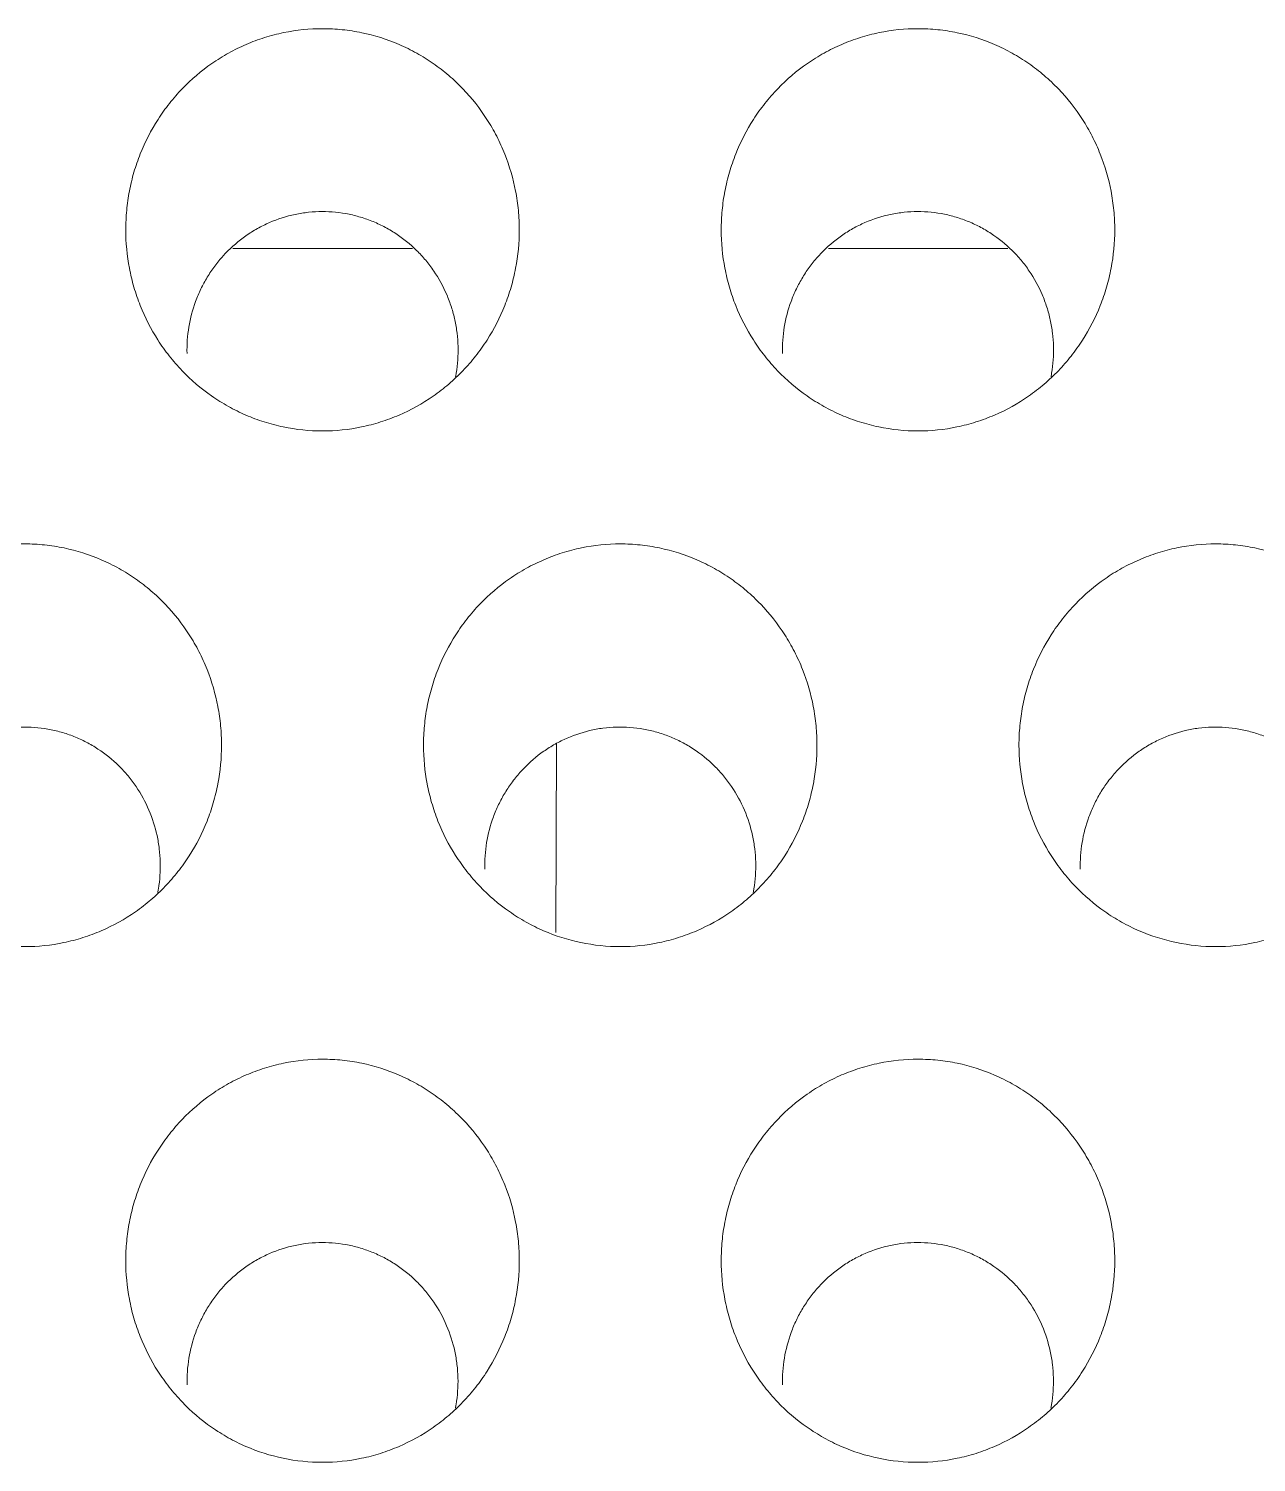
# Model space of a CAD drawing. Header units: inches. Extents: x 3778 to 56227, y -16914 to 35091.
# Drawn here: x 42849.87 to 42856.03, y -12648.33 to -12641.14 of the extents above; entities that cross this region are included whole.
import ezdxf

# ---------------------------------------------------------------- set-up
doc = ezdxf.new("R2010")
doc.units = ezdxf.units.IN
doc.header["$LTSCALE"] = 100
doc.header["$MEASUREMENT"] = 0
doc.layers.add('2-con', color=2, linetype='Continuous')
doc.layers.add('mark-B', color=2, linetype='Continuous', lineweight=20)

# ---------------------------------------------------------------- blocks, each defined once
blk = doc.blocks.new('무풍1WAY 대형')
at = {"layer": 'mark-B'}
blk.add_line((-168.4605, -433.2795), (-168.4644, -434.2285), dxfattribs=at)
for points, knots in [([(-170.2778, -430.621), (-170.3442, -430.621), (-170.4095, -430.6278), (-170.5058, -430.6478), (-170.5376, -430.6561), (-170.5848, -430.671), (-170.6005, -430.6764), (-170.6315, -430.688), (-170.6468, -430.6942), (-170.7221, -430.7268), (-170.7792, -430.7587), (-170.86, -430.815), (-170.8863, -430.8354), (-170.9361, -430.8781), (-170.9835, -430.923), (-171.0262, -430.9722), (-171.0565, -431.0107), (-171.0663, -431.0238), (-171.0852, -431.0505), (-171.0945, -431.0641), (-171.1387, -431.1333), (-171.1683, -431.1912), (-171.2042, -431.2817), (-171.2147, -431.3125), (-171.2284, -431.3595), (-171.2326, -431.3754), (-171.2403, -431.4073), (-171.2437, -431.4232), (-171.2589, -431.5031), (-171.2649, -431.5675), (-171.2649, -431.6487), (-171.2646, -431.6649), (-171.263, -431.6975), (-171.2619, -431.7139), (-171.2573, -431.7628), (-171.2526, -431.795), (-171.2344, -431.8905), (-171.2164, -431.9527), (-171.1803, -432.0436), (-171.1667, -432.0737), (-171.1369, -432.1318), (-171.1207, -432.16), (-171.0682, -432.2419), (-171.0281, -432.2932), (-170.9711, -432.3527), (-170.9594, -432.3643), (-170.9356, -432.3868), (-170.8991, -432.4197), (-170.8347, -432.4696), (-170.7793, -432.5043), (-170.7364, -432.5283), (-170.7218, -432.536), (-170.6921, -432.5506), (-170.6771, -432.5576), (-170.6014, -432.5903), (-170.5391, -432.6101), (-170.4428, -432.6302), (-170.4102, -432.6353), (-170.3441, -432.6421), (-170.3111, -432.6438), (-170.2127, -432.6439), (-170.1475, -432.6373), (-170.0665, -432.6206), (-170.0503, -432.6168), (-170.0183, -432.6084), (-169.9708, -432.5947), (-169.894, -432.5661), (-169.8353, -432.5372), (-169.7778, -432.5052), (-169.7496, -432.4876), (-169.6687, -432.4312), (-169.6192, -432.3888), (-169.5626, -432.3299), (-169.5515, -432.3178), (-169.53, -432.293), (-169.5195, -432.2803), (-169.489, -432.2416), (-169.4701, -432.2149), (-169.4174, -432.1328), (-169.3877, -432.075), (-169.3575, -431.9989), (-169.3518, -431.9835), (-169.3412, -431.9525), (-169.3264, -431.9059), (-169.3075, -431.8271), (-169.2983, -431.7629), (-169.2937, -431.7144), (-169.2926, -431.6982), (-169.291, -431.6655), (-169.2906, -431.6491), (-169.2906, -431.5674), (-169.2967, -431.5029), (-169.3149, -431.4075), (-169.3224, -431.3759), (-169.3361, -431.3288), (-169.341, -431.3132), (-169.3516, -431.2822), (-169.3573, -431.2668), (-169.3873, -431.1911), (-169.4168, -431.1334), (-169.4694, -431.0511), (-169.4883, -431.0245), (-169.529, -430.9726), (-169.5505, -430.9479), (-169.6181, -430.8772), (-169.6675, -430.8347), (-169.7347, -430.7877), (-169.7484, -430.7786), (-169.7764, -430.761), (-169.7907, -430.7526), (-169.8337, -430.7285), (-169.8631, -430.714), (-169.953, -430.675), (-170.0155, -430.655), (-170.1456, -430.6278), (-170.2113, -430.621), (-170.2778, -430.621)], [0, 0, 0, 0, 0.03125, 0.03125, 0.046875, 0.046875, 0.054687, 0.054687, 0.0625, 0.0625, 0.09375, 0.09375, 0.109375, 0.109375, 0.125, 0.140625, 0.140625, 0.148437, 0.148437, 0.15625, 0.15625, 0.1875, 0.1875, 0.203125, 0.203125, 0.210937, 0.210937, 0.21875, 0.21875, 0.25, 0.25, 0.257812, 0.257812, 0.265625, 0.265625, 0.28125, 0.28125, 0.3125, 0.3125, 0.328125, 0.328125, 0.34375, 0.34375, 0.375, 0.375, 0.382812, 0.382812, 0.390625, 0.40625, 0.421875, 0.421875, 0.429687, 0.429687, 0.4375, 0.4375, 0.46875, 0.46875, 0.484375, 0.484375, 0.5, 0.5, 0.53125, 0.53125, 0.539062, 0.539062, 0.546875, 0.5625, 0.578125, 0.578125, 0.59375, 0.59375, 0.625, 0.625, 0.632812, 0.632812, 0.640625, 0.640625, 0.65625, 0.65625, 0.6875, 0.6875, 0.695312, 0.695312, 0.703125, 0.71875, 0.734375, 0.734375, 0.742187, 0.742187, 0.75, 0.75, 0.78125, 0.78125, 0.796875, 0.796875, 0.804687, 0.804687, 0.8125, 0.8125, 0.84375, 0.84375, 0.859375, 0.859375, 0.875, 0.875, 0.90625, 0.90625, 0.914062, 0.914062, 0.921875, 0.921875, 0.9375, 0.9375, 0.96875, 0.96875, 1, 1, 1, 1]), ([(-167.2902, -430.621), (-167.3567, -430.621), (-167.422, -430.6278), (-167.5182, -430.6478), (-167.55, -430.6561), (-167.5973, -430.671), (-167.613, -430.6764), (-167.644, -430.688), (-167.6592, -430.6942), (-167.7346, -430.7268), (-167.7916, -430.7587), (-167.8725, -430.815), (-167.8987, -430.8354), (-167.9486, -430.8781), (-167.996, -430.923), (-168.0387, -430.9722), (-168.0689, -431.0107), (-168.0787, -431.0238), (-168.0977, -431.0505), (-168.1069, -431.0641), (-168.1512, -431.1333), (-168.1807, -431.1912), (-168.2166, -431.2817), (-168.2272, -431.3125), (-168.2409, -431.3595), (-168.2451, -431.3754), (-168.2527, -431.4073), (-168.2561, -431.4232), (-168.2713, -431.5031), (-168.2774, -431.5675), (-168.2774, -431.6487), (-168.277, -431.6649), (-168.2755, -431.6975), (-168.2743, -431.7139), (-168.2697, -431.7628), (-168.2651, -431.795), (-168.2469, -431.8905), (-168.2288, -431.9527), (-168.1928, -432.0436), (-168.1791, -432.0737), (-168.1494, -432.1318), (-168.1332, -432.16), (-168.0807, -432.2419), (-168.0406, -432.2932), (-167.9836, -432.3527), (-167.9719, -432.3643), (-167.948, -432.3868), (-167.9115, -432.4197), (-167.8471, -432.4696), (-167.7918, -432.5043), (-167.7488, -432.5283), (-167.7342, -432.536), (-167.7046, -432.5506), (-167.6895, -432.5576), (-167.6139, -432.5903), (-167.5515, -432.6101), (-167.4552, -432.6302), (-167.4226, -432.6353), (-167.3565, -432.6421), (-167.3236, -432.6438), (-167.2251, -432.6439), (-167.1599, -432.6373), (-167.0789, -432.6206), (-167.0627, -432.6168), (-167.0307, -432.6084), (-166.9832, -432.5947), (-166.9065, -432.5661), (-166.8477, -432.5372), (-166.7903, -432.5052), (-166.7621, -432.4876), (-166.6811, -432.4312), (-166.6316, -432.3888), (-166.575, -432.3299), (-166.564, -432.3178), (-166.5425, -432.293), (-166.5319, -432.2803), (-166.5014, -432.2416), (-166.4825, -432.2149), (-166.4299, -432.1328), (-166.4002, -432.075), (-166.37, -431.9989), (-166.3642, -431.9835), (-166.3536, -431.9525), (-166.3389, -431.9059), (-166.32, -431.8271), (-166.3108, -431.7629), (-166.3062, -431.7144), (-166.305, -431.6982), (-166.3035, -431.6655), (-166.3031, -431.6491), (-166.3031, -431.5674), (-166.3092, -431.5029), (-166.3273, -431.4075), (-166.3349, -431.3759), (-166.3485, -431.3288), (-166.3535, -431.3132), (-166.3641, -431.2822), (-166.3698, -431.2668), (-166.3998, -431.1911), (-166.4293, -431.1334), (-166.4818, -431.0511), (-166.5007, -431.0245), (-166.5415, -430.9726), (-166.5629, -430.9479), (-166.6305, -430.8772), (-166.6799, -430.8347), (-166.7471, -430.7877), (-166.7609, -430.7786), (-166.7889, -430.761), (-166.8031, -430.7526), (-166.8462, -430.7285), (-166.8755, -430.714), (-166.9655, -430.675), (-167.028, -430.655), (-167.158, -430.6278), (-167.2238, -430.621), (-167.2902, -430.621)], [0, 0, 0, 0, 0.03125, 0.03125, 0.046875, 0.046875, 0.054687, 0.054687, 0.0625, 0.0625, 0.09375, 0.09375, 0.109375, 0.109375, 0.125, 0.140625, 0.140625, 0.148437, 0.148437, 0.15625, 0.15625, 0.1875, 0.1875, 0.203125, 0.203125, 0.210937, 0.210937, 0.21875, 0.21875, 0.25, 0.25, 0.257812, 0.257812, 0.265625, 0.265625, 0.28125, 0.28125, 0.3125, 0.3125, 0.328125, 0.328125, 0.34375, 0.34375, 0.375, 0.375, 0.382812, 0.382812, 0.390625, 0.40625, 0.421875, 0.421875, 0.429687, 0.429687, 0.4375, 0.4375, 0.46875, 0.46875, 0.484375, 0.484375, 0.5, 0.5, 0.53125, 0.53125, 0.539063, 0.539063, 0.546875, 0.5625, 0.578125, 0.578125, 0.59375, 0.59375, 0.625, 0.625, 0.632813, 0.632813, 0.640625, 0.640625, 0.65625, 0.65625, 0.6875, 0.6875, 0.695313, 0.695313, 0.703125, 0.71875, 0.734375, 0.734375, 0.742188, 0.742188, 0.75, 0.75, 0.78125, 0.78125, 0.796875, 0.796875, 0.804688, 0.804688, 0.8125, 0.8125, 0.84375, 0.84375, 0.859375, 0.859375, 0.875, 0.875, 0.90625, 0.90625, 0.914063, 0.914063, 0.921875, 0.921875, 0.9375, 0.9375, 0.96875, 0.96875, 1, 1, 1, 1]), ([(-170.9448, -430.8933), (-170.946, -430.8995), (-170.9471, -430.9057), (-170.9554, -430.956), (-170.9584, -431.0004), (-170.9567, -431.0678), (-170.9551, -431.0904), (-170.9497, -431.1349), (-170.946, -431.157), (-170.9318, -431.2224), (-170.9183, -431.2651), (-170.8827, -431.3483), (-170.8612, -431.3876), (-170.8235, -431.4432), (-170.81, -431.4612), (-170.7884, -431.4873), (-170.7809, -431.4959), (-170.7656, -431.5126), (-170.7578, -431.5207), (-170.7177, -431.5604), (-170.6828, -431.5887), (-170.6356, -431.6197), (-170.6259, -431.6257), (-170.6063, -431.6372), (-170.5963, -431.6428), (-170.5661, -431.6585), (-170.5251, -431.6774), (-170.4717, -431.6956), (-170.4388, -431.7042), (-170.4167, -431.7093), (-170.4054, -431.7116), (-170.3492, -431.7216), (-170.3042, -431.7249), (-170.2364, -431.723), (-170.2138, -431.7212), (-170.1799, -431.7167), (-170.1686, -431.7149), (-170.1462, -431.7108), (-170.1351, -431.7085), (-170.0801, -431.6954), (-170.0376, -431.6806), (-169.976, -431.6519), (-169.9557, -431.6412), (-169.9168, -431.618), (-169.898, -431.6055), (-169.8439, -431.5655), (-169.8106, -431.5354), (-169.7725, -431.4934), (-169.765, -431.4848), (-169.7507, -431.4674), (-169.7438, -431.4585), (-169.7237, -431.4315), (-169.6988, -431.3943), (-169.6722, -431.3452), (-169.6583, -431.3144), (-169.6496, -431.2937), (-169.6454, -431.2831), (-169.626, -431.2303), (-169.6035, -431.1442), (-169.5972, -431.0554), (-169.5982, -431.0102)], [0, 0, 0, 0, 0.008227, 0.008227, 0.066566, 0.066566, 0.095736, 0.095736, 0.124906, 0.124906, 0.183246, 0.183246, 0.241585, 0.241585, 0.270755, 0.270755, 0.28534, 0.28534, 0.299925, 0.299925, 0.358264, 0.358264, 0.372849, 0.372849, 0.387434, 0.387434, 0.416604, 0.445774, 0.460359, 0.460359, 0.474944, 0.474944, 0.533283, 0.533283, 0.562453, 0.562453, 0.577038, 0.577038, 0.591623, 0.591623, 0.649962, 0.649962, 0.679132, 0.679132, 0.708302, 0.708302, 0.766642, 0.766642, 0.781227, 0.781227, 0.795811, 0.795811, 0.824981, 0.854151, 0.868736, 0.868736, 0.883321, 0.883321, 0.94166, 1, 1, 1, 1]), ([(-167.9573, -430.8933), (-167.9585, -430.8995), (-167.9596, -430.9057), (-167.9678, -430.956), (-167.9709, -431.0004), (-167.9692, -431.0678), (-167.9675, -431.0904), (-167.9622, -431.1349), (-167.9585, -431.157), (-167.9443, -431.2224), (-167.9307, -431.2651), (-167.8952, -431.3483), (-167.8737, -431.3876), (-167.836, -431.4432), (-167.8225, -431.4612), (-167.8009, -431.4873), (-167.7934, -431.4959), (-167.7781, -431.5126), (-167.7702, -431.5207), (-167.7301, -431.5604), (-167.6952, -431.5887), (-167.648, -431.6197), (-167.6384, -431.6257), (-167.6188, -431.6372), (-167.6088, -431.6428), (-167.5786, -431.6585), (-167.5375, -431.6774), (-167.4842, -431.6956), (-167.4513, -431.7042), (-167.4291, -431.7093), (-167.4179, -431.7116), (-167.3617, -431.7216), (-167.3166, -431.7249), (-167.2489, -431.723), (-167.2263, -431.7212), (-167.1924, -431.7167), (-167.181, -431.7149), (-167.1587, -431.7108), (-167.1476, -431.7085), (-167.0925, -431.6954), (-167.05, -431.6806), (-166.9884, -431.6519), (-166.9682, -431.6412), (-166.9292, -431.618), (-166.9105, -431.6055), (-166.8563, -431.5655), (-166.823, -431.5354), (-166.7849, -431.4934), (-166.7775, -431.4848), (-166.7631, -431.4674), (-166.7562, -431.4585), (-166.7361, -431.4315), (-166.7112, -431.3943), (-166.6847, -431.3452), (-166.6708, -431.3144), (-166.662, -431.2937), (-166.6579, -431.2831), (-166.6385, -431.2303), (-166.616, -431.1442), (-166.6096, -431.0554), (-166.6107, -431.0102)], [0, 0, 0, 0, 0.008227, 0.008227, 0.066566, 0.066566, 0.095736, 0.095736, 0.124906, 0.124906, 0.183246, 0.183246, 0.241585, 0.241585, 0.270755, 0.270755, 0.28534, 0.28534, 0.299925, 0.299925, 0.358264, 0.358264, 0.372849, 0.372849, 0.387434, 0.387434, 0.416604, 0.445774, 0.460359, 0.460359, 0.474944, 0.474944, 0.533283, 0.533283, 0.562453, 0.562453, 0.577038, 0.577038, 0.591623, 0.591623, 0.649962, 0.649962, 0.679132, 0.679132, 0.708302, 0.708302, 0.766642, 0.766642, 0.781226, 0.781226, 0.795811, 0.795811, 0.824981, 0.854151, 0.868736, 0.868736, 0.883321, 0.883321, 0.94166, 1, 1, 1, 1]), ([(-171.7716, -433.2088), (-171.838, -433.2088), (-171.9033, -433.2156), (-171.9995, -433.2355), (-172.0313, -433.2438), (-172.0785, -433.2587), (-172.0942, -433.2641), (-172.1252, -433.2757), (-172.1404, -433.2818), (-172.2158, -433.3144), (-172.2728, -433.3462), (-172.3536, -433.4025), (-172.3799, -433.4228), (-172.4297, -433.4655), (-172.4772, -433.5104), (-172.5199, -433.5595), (-172.5501, -433.5979), (-172.5599, -433.611), (-172.5789, -433.6377), (-172.5881, -433.6513), (-172.6324, -433.7204), (-172.662, -433.7783), (-172.6979, -433.8687), (-172.7084, -433.8994), (-172.7221, -433.9465), (-172.7263, -433.9623), (-172.734, -433.9941), (-172.7374, -434.0101), (-172.7526, -434.0899), (-172.7587, -434.1543), (-172.7587, -434.2354), (-172.7583, -434.2516), (-172.7568, -434.2842), (-172.7556, -434.3005), (-172.751, -434.3494), (-172.7464, -434.3816), (-172.7281, -434.477), (-172.7101, -434.5391), (-172.674, -434.63), (-172.6604, -434.6601), (-172.6306, -434.7181), (-172.6144, -434.7463), (-172.5619, -434.8281), (-172.5217, -434.8793), (-172.4648, -434.9387), (-172.4531, -434.9503), (-172.4292, -434.9729), (-172.3927, -435.0057), (-172.3283, -435.0555), (-172.273, -435.0901), (-172.23, -435.1141), (-172.2154, -435.1218), (-172.1858, -435.1364), (-172.1707, -435.1434), (-172.0951, -435.1761), (-172.0328, -435.1958), (-171.9365, -435.2159), (-171.9039, -435.2209), (-171.8378, -435.2278), (-171.8049, -435.2295), (-171.7065, -435.2295), (-171.6413, -435.2229), (-171.5603, -435.2062), (-171.5441, -435.2025), (-171.5121, -435.1941), (-171.4646, -435.1805), (-171.3879, -435.1519), (-171.3292, -435.123), (-171.2717, -435.0911), (-171.2435, -435.0735), (-171.1626, -435.0172), (-171.1131, -434.9748), (-171.0565, -434.916), (-171.0455, -434.9039), (-171.0239, -434.8792), (-171.0134, -434.8665), (-170.9829, -434.8278), (-170.9639, -434.8012), (-170.9113, -434.7191), (-170.8816, -434.6613), (-170.8513, -434.5853), (-170.8456, -434.5699), (-170.835, -434.539), (-170.8202, -434.4924), (-170.8013, -434.4136), (-170.7921, -434.3496), (-170.7875, -434.3011), (-170.7864, -434.2848), (-170.7848, -434.2522), (-170.7844, -434.2358), (-170.7844, -434.1541), (-170.7905, -434.0897), (-170.8087, -433.9944), (-170.8162, -433.9628), (-170.8299, -433.9158), (-170.8348, -433.9001), (-170.8455, -433.8691), (-170.8511, -433.8538), (-170.8812, -433.7782), (-170.9107, -433.7205), (-170.9633, -433.6384), (-170.9822, -433.6117), (-171.0229, -433.5599), (-171.0444, -433.5352), (-171.112, -433.4646), (-171.1614, -433.4222), (-171.2286, -433.3752), (-171.2423, -433.3661), (-171.2704, -433.3486), (-171.2846, -433.3402), (-171.3276, -433.3161), (-171.357, -433.3016), (-171.4469, -433.2627), (-171.5094, -433.2427), (-171.6394, -433.2156), (-171.7051, -433.2088), (-171.7716, -433.2088)], [0, 0, 0, 0, 0.03125, 0.03125, 0.046875, 0.046875, 0.054688, 0.054688, 0.0625, 0.0625, 0.09375, 0.09375, 0.109375, 0.109375, 0.125, 0.140625, 0.140625, 0.148438, 0.148438, 0.15625, 0.15625, 0.1875, 0.1875, 0.203125, 0.203125, 0.210938, 0.210938, 0.21875, 0.21875, 0.25, 0.25, 0.257812, 0.257812, 0.265625, 0.265625, 0.28125, 0.28125, 0.3125, 0.3125, 0.328125, 0.328125, 0.34375, 0.34375, 0.375, 0.375, 0.382812, 0.382812, 0.390625, 0.40625, 0.421875, 0.421875, 0.429687, 0.429687, 0.4375, 0.4375, 0.46875, 0.46875, 0.484375, 0.484375, 0.5, 0.5, 0.53125, 0.53125, 0.539062, 0.539062, 0.546875, 0.5625, 0.578125, 0.578125, 0.59375, 0.59375, 0.625, 0.625, 0.632812, 0.632812, 0.640625, 0.640625, 0.65625, 0.65625, 0.6875, 0.6875, 0.695312, 0.695312, 0.703125, 0.71875, 0.734375, 0.734375, 0.742187, 0.742187, 0.75, 0.75, 0.78125, 0.78125, 0.796875, 0.796875, 0.804687, 0.804687, 0.8125, 0.8125, 0.84375, 0.84375, 0.859375, 0.859375, 0.875, 0.875, 0.90625, 0.90625, 0.914062, 0.914062, 0.921875, 0.921875, 0.9375, 0.9375, 0.96875, 0.96875, 1, 1, 1, 1]), ([(-168.784, -433.2088), (-168.8504, -433.2088), (-168.9157, -433.2156), (-169.0119, -433.2355), (-169.0437, -433.2438), (-169.0909, -433.2587), (-169.1067, -433.2641), (-169.1376, -433.2757), (-169.1529, -433.2818), (-169.2282, -433.3144), (-169.2853, -433.3462), (-169.3661, -433.4025), (-169.3923, -433.4228), (-169.4422, -433.4655), (-169.4896, -433.5104), (-169.5323, -433.5595), (-169.5626, -433.5979), (-169.5724, -433.611), (-169.5914, -433.6377), (-169.6006, -433.6513), (-169.6449, -433.7204), (-169.6744, -433.7783), (-169.7103, -433.8687), (-169.7209, -433.8994), (-169.7346, -433.9465), (-169.7388, -433.9623), (-169.7464, -433.9941), (-169.7499, -434.0101), (-169.7651, -434.0899), (-169.7711, -434.1543), (-169.7711, -434.2354), (-169.7708, -434.2516), (-169.7692, -434.2842), (-169.7681, -434.3005), (-169.7634, -434.3494), (-169.7588, -434.3816), (-169.7406, -434.477), (-169.7226, -434.5391), (-169.6865, -434.63), (-169.6728, -434.6601), (-169.643, -434.7181), (-169.6268, -434.7463), (-169.5743, -434.8281), (-169.5342, -434.8793), (-169.4772, -434.9387), (-169.4655, -434.9503), (-169.4417, -434.9729), (-169.4052, -435.0057), (-169.3408, -435.0555), (-169.2854, -435.0901), (-169.2424, -435.1141), (-169.2279, -435.1218), (-169.1982, -435.1364), (-169.1832, -435.1434), (-169.1076, -435.1761), (-169.0452, -435.1958), (-168.9489, -435.2159), (-168.9164, -435.2209), (-168.8503, -435.2278), (-168.8174, -435.2295), (-168.7189, -435.2295), (-168.6537, -435.2229), (-168.5728, -435.2062), (-168.5566, -435.2025), (-168.5246, -435.1941), (-168.4771, -435.1805), (-168.4004, -435.1519), (-168.3416, -435.123), (-168.2842, -435.0911), (-168.256, -435.0735), (-168.1751, -435.0172), (-168.1255, -434.9748), (-168.069, -434.916), (-168.0579, -434.9039), (-168.0364, -434.8792), (-168.0258, -434.8665), (-167.9953, -434.8278), (-167.9764, -434.8012), (-167.9237, -434.7191), (-167.8941, -434.6613), (-167.8638, -434.5853), (-167.8581, -434.5699), (-167.8475, -434.539), (-167.8327, -434.4924), (-167.8138, -434.4136), (-167.8046, -434.3496), (-167.8, -434.3011), (-167.7988, -434.2848), (-167.7973, -434.2522), (-167.7969, -434.2358), (-167.7969, -434.1541), (-167.803, -434.0897), (-167.8211, -433.9944), (-167.8287, -433.9628), (-167.8423, -433.9158), (-167.8473, -433.9001), (-167.8579, -433.8691), (-167.8636, -433.8538), (-167.8936, -433.7782), (-167.9232, -433.7205), (-167.9757, -433.6384), (-167.9946, -433.6117), (-168.0354, -433.5599), (-168.0568, -433.5352), (-168.1245, -433.4646), (-168.1738, -433.4222), (-168.2411, -433.3752), (-168.2548, -433.3661), (-168.2828, -433.3486), (-168.297, -433.3402), (-168.3401, -433.3161), (-168.3695, -433.3016), (-168.4594, -433.2627), (-168.5218, -433.2427), (-168.6518, -433.2156), (-168.7176, -433.2088), (-168.784, -433.2088)], [0, 0, 0, 0, 0.03125, 0.03125, 0.046875, 0.046875, 0.054688, 0.054688, 0.0625, 0.0625, 0.09375, 0.09375, 0.109375, 0.109375, 0.125, 0.140625, 0.140625, 0.148438, 0.148438, 0.15625, 0.15625, 0.1875, 0.1875, 0.203125, 0.203125, 0.210938, 0.210938, 0.21875, 0.21875, 0.25, 0.25, 0.257813, 0.257813, 0.265625, 0.265625, 0.28125, 0.28125, 0.3125, 0.3125, 0.328125, 0.328125, 0.34375, 0.34375, 0.375, 0.375, 0.382813, 0.382813, 0.390625, 0.40625, 0.421875, 0.421875, 0.429688, 0.429688, 0.4375, 0.4375, 0.46875, 0.46875, 0.484375, 0.484375, 0.5, 0.5, 0.53125, 0.53125, 0.539062, 0.539062, 0.546875, 0.5625, 0.578125, 0.578125, 0.59375, 0.59375, 0.625, 0.625, 0.632812, 0.632812, 0.640625, 0.640625, 0.65625, 0.65625, 0.6875, 0.6875, 0.695312, 0.695312, 0.703125, 0.71875, 0.734375, 0.734375, 0.742187, 0.742187, 0.75, 0.75, 0.78125, 0.78125, 0.796875, 0.796875, 0.804687, 0.804687, 0.8125, 0.8125, 0.84375, 0.84375, 0.859375, 0.859375, 0.875, 0.875, 0.90625, 0.90625, 0.914063, 0.914063, 0.921875, 0.921875, 0.9375, 0.9375, 0.96875, 0.96875, 1, 1, 1, 1]), ([(-165.7965, -433.2088), (-165.8629, -433.2088), (-165.9282, -433.2156), (-166.0244, -433.2355), (-166.0562, -433.2438), (-166.1034, -433.2587), (-166.1191, -433.2641), (-166.1501, -433.2757), (-166.1653, -433.2818), (-166.2407, -433.3144), (-166.2977, -433.3462), (-166.3785, -433.4025), (-166.4048, -433.4228), (-166.4546, -433.4655), (-166.5021, -433.5104), (-166.5448, -433.5595), (-166.575, -433.5979), (-166.5848, -433.611), (-166.6038, -433.6377), (-166.613, -433.6513), (-166.6573, -433.7204), (-166.6869, -433.7783), (-166.7228, -433.8687), (-166.7333, -433.8994), (-166.747, -433.9465), (-166.7513, -433.9623), (-166.7589, -433.9941), (-166.7623, -434.0101), (-166.7775, -434.0899), (-166.7836, -434.1543), (-166.7836, -434.2354), (-166.7832, -434.2516), (-166.7817, -434.2842), (-166.7805, -434.3005), (-166.7759, -434.3494), (-166.7713, -434.3816), (-166.753, -434.477), (-166.735, -434.5391), (-166.6989, -434.63), (-166.6853, -434.6601), (-166.6555, -434.7181), (-166.6393, -434.7463), (-166.5868, -434.8281), (-166.5466, -434.8793), (-166.4897, -434.9387), (-166.478, -434.9503), (-166.4541, -434.9729), (-166.4176, -435.0057), (-166.3532, -435.0555), (-166.2979, -435.0901), (-166.2549, -435.1141), (-166.2403, -435.1218), (-166.2107, -435.1364), (-166.1956, -435.1434), (-166.12, -435.1761), (-166.0577, -435.1958), (-165.9614, -435.2159), (-165.9288, -435.2209), (-165.8627, -435.2278), (-165.8298, -435.2295), (-165.7314, -435.2295), (-165.6662, -435.2229), (-165.5852, -435.2062), (-165.569, -435.2025), (-165.537, -435.1941), (-165.4895, -435.1805), (-165.4128, -435.1519), (-165.3541, -435.123), (-165.2966, -435.0911), (-165.2684, -435.0735), (-165.1875, -435.0172), (-165.138, -434.9748), (-165.0814, -434.916), (-165.0704, -434.9039), (-165.0488, -434.8792), (-165.0383, -434.8665), (-165.0078, -434.8278), (-164.9888, -434.8012), (-164.9362, -434.7191), (-164.9065, -434.6613), (-164.8763, -434.5853), (-164.8705, -434.5699), (-164.8599, -434.539), (-164.8451, -434.4924), (-164.8262, -434.4136), (-164.8171, -434.3496), (-164.8124, -434.3011), (-164.8113, -434.2848), (-164.8097, -434.2522), (-164.8093, -434.2358), (-164.8093, -434.1541), (-164.8155, -434.0897), (-164.8336, -433.9944), (-164.8411, -433.9628), (-164.8548, -433.9158), (-164.8597, -433.9001), (-164.8704, -433.8691), (-164.876, -433.8538), (-164.9061, -433.7782), (-164.9356, -433.7205), (-164.9882, -433.6384), (-165.0071, -433.6117), (-165.0478, -433.5599), (-165.0693, -433.5352), (-165.1369, -433.4646), (-165.1863, -433.4222), (-165.2535, -433.3752), (-165.2672, -433.3661), (-165.2953, -433.3486), (-165.3095, -433.3402), (-165.3526, -433.3161), (-165.3819, -433.3016), (-165.4718, -433.2627), (-165.5343, -433.2427), (-165.6643, -433.2156), (-165.73, -433.2088), (-165.7965, -433.2088)], [0, 0, 0, 0, 0.03125, 0.03125, 0.046875, 0.046875, 0.054687, 0.054687, 0.0625, 0.0625, 0.09375, 0.09375, 0.109375, 0.109375, 0.125, 0.140625, 0.140625, 0.148437, 0.148437, 0.15625, 0.15625, 0.1875, 0.1875, 0.203125, 0.203125, 0.210937, 0.210937, 0.21875, 0.21875, 0.25, 0.25, 0.257812, 0.257812, 0.265625, 0.265625, 0.28125, 0.28125, 0.3125, 0.3125, 0.328125, 0.328125, 0.34375, 0.34375, 0.375, 0.375, 0.382812, 0.382812, 0.390625, 0.40625, 0.421875, 0.421875, 0.429687, 0.429687, 0.4375, 0.4375, 0.46875, 0.46875, 0.484375, 0.484375, 0.5, 0.5, 0.53125, 0.53125, 0.539062, 0.539062, 0.546875, 0.5625, 0.578125, 0.578125, 0.59375, 0.59375, 0.625, 0.625, 0.632812, 0.632812, 0.640625, 0.640625, 0.65625, 0.65625, 0.6875, 0.6875, 0.695312, 0.695312, 0.703125, 0.71875, 0.734375, 0.734375, 0.742187, 0.742187, 0.75, 0.75, 0.78125, 0.78125, 0.796875, 0.796875, 0.804687, 0.804687, 0.8125, 0.8125, 0.84375, 0.84375, 0.859375, 0.859375, 0.875, 0.875, 0.90625, 0.90625, 0.914062, 0.914062, 0.921875, 0.921875, 0.9375, 0.9375, 0.96875, 0.96875, 1, 1, 1, 1]), ([(-172.4388, -433.481), (-172.44, -433.4871), (-172.4411, -433.4932), (-172.4493, -433.5433), (-172.4524, -433.5878), (-172.4507, -433.6551), (-172.449, -433.6777), (-172.4437, -433.7222), (-172.4399, -433.7442), (-172.4257, -433.8096), (-172.4122, -433.8523), (-172.3766, -433.9354), (-172.3551, -433.9747), (-172.3174, -434.0303), (-172.3039, -434.0483), (-172.2822, -434.0743), (-172.2747, -434.0829), (-172.2594, -434.0996), (-172.2515, -434.1077), (-172.2114, -434.1473), (-172.1765, -434.1756), (-172.1293, -434.2066), (-172.1197, -434.2126), (-172.1, -434.2241), (-172.0901, -434.2297), (-172.0599, -434.2454), (-172.0188, -434.2642), (-171.9654, -434.2824), (-171.9325, -434.2909), (-171.9104, -434.2961), (-171.8992, -434.2983), (-171.843, -434.3083), (-171.7979, -434.3116), (-171.7302, -434.3097), (-171.7076, -434.3079), (-171.6737, -434.3035), (-171.6623, -434.3017), (-171.6399, -434.2976), (-171.6289, -434.2952), (-171.5738, -434.2821), (-171.5313, -434.2674), (-171.4697, -434.2387), (-171.4495, -434.228), (-171.4105, -434.2049), (-171.3918, -434.1924), (-171.3376, -434.1524), (-171.3043, -434.1223), (-171.2661, -434.0804), (-171.2587, -434.0718), (-171.2444, -434.0543), (-171.2374, -434.0455), (-171.2173, -434.0185), (-171.1924, -433.9814), (-171.1658, -433.9323), (-171.152, -433.9015), (-171.1432, -433.8808), (-171.139, -433.8702), (-171.1196, -433.8174), (-171.0971, -433.7314), (-171.0908, -433.6426), (-171.0918, -433.5975)], [0, 0, 0, 0, 0.00808, 0.00808, 0.066428, 0.066428, 0.095603, 0.095603, 0.124777, 0.124777, 0.183125, 0.183125, 0.241473, 0.241473, 0.270647, 0.270647, 0.285234, 0.285234, 0.299821, 0.299821, 0.35817, 0.35817, 0.372757, 0.372757, 0.387344, 0.387344, 0.416518, 0.445692, 0.460279, 0.460279, 0.474866, 0.474866, 0.533214, 0.533214, 0.562388, 0.562388, 0.576975, 0.576975, 0.591562, 0.591562, 0.649911, 0.649911, 0.679085, 0.679085, 0.708259, 0.708259, 0.766607, 0.766607, 0.781194, 0.781194, 0.795781, 0.795781, 0.824955, 0.854129, 0.868716, 0.868716, 0.883304, 0.883304, 0.941652, 1, 1, 1, 1]), ([(-169.4513, -433.481), (-169.4524, -433.4871), (-169.4535, -433.4932), (-169.4618, -433.5433), (-169.4648, -433.5878), (-169.4631, -433.6551), (-169.4615, -433.6777), (-169.4561, -433.7222), (-169.4524, -433.7442), (-169.4382, -433.8096), (-169.4246, -433.8523), (-169.389, -433.9354), (-169.3675, -433.9747), (-169.3298, -434.0303), (-169.3163, -434.0483), (-169.2947, -434.0743), (-169.2872, -434.0829), (-169.2718, -434.0996), (-169.264, -434.1077), (-169.2239, -434.1473), (-169.189, -434.1756), (-169.1418, -434.2066), (-169.1321, -434.2126), (-169.1125, -434.2241), (-169.1025, -434.2297), (-169.0723, -434.2454), (-169.0312, -434.2642), (-168.9779, -434.2824), (-168.945, -434.2909), (-168.9228, -434.2961), (-168.9116, -434.2983), (-168.8554, -434.3083), (-168.8103, -434.3116), (-168.7426, -434.3097), (-168.72, -434.3079), (-168.6861, -434.3035), (-168.6748, -434.3017), (-168.6524, -434.2976), (-168.6413, -434.2952), (-168.5863, -434.2821), (-168.5438, -434.2674), (-168.4822, -434.2387), (-168.4619, -434.228), (-168.423, -434.2049), (-168.4042, -434.1924), (-168.3501, -434.1524), (-168.3167, -434.1223), (-168.2786, -434.0804), (-168.2712, -434.0718), (-168.2568, -434.0543), (-168.2499, -434.0455), (-168.2298, -434.0185), (-168.2049, -433.9814), (-168.1783, -433.9323), (-168.1644, -433.9015), (-168.1556, -433.8808), (-168.1515, -433.8702), (-168.1321, -433.8174), (-168.1096, -433.7314), (-168.1032, -433.6426), (-168.1043, -433.5975)], [0, 0, 0, 0, 0.00808, 0.00808, 0.066428, 0.066428, 0.095603, 0.095603, 0.124777, 0.124777, 0.183125, 0.183125, 0.241473, 0.241473, 0.270647, 0.270647, 0.285234, 0.285234, 0.299821, 0.299821, 0.35817, 0.35817, 0.372757, 0.372757, 0.387344, 0.387344, 0.416518, 0.445692, 0.460279, 0.460279, 0.474866, 0.474866, 0.533214, 0.533214, 0.562388, 0.562388, 0.576975, 0.576975, 0.591562, 0.591562, 0.649911, 0.649911, 0.679085, 0.679085, 0.708259, 0.708259, 0.766607, 0.766607, 0.781194, 0.781194, 0.795781, 0.795781, 0.824955, 0.854129, 0.868716, 0.868716, 0.883304, 0.883304, 0.941652, 1, 1, 1, 1]), ([(-166.4637, -433.481), (-166.4649, -433.4871), (-166.466, -433.4932), (-166.4742, -433.5433), (-166.4773, -433.5878), (-166.4756, -433.6551), (-166.4739, -433.6777), (-166.4686, -433.7222), (-166.4649, -433.7442), (-166.4506, -433.8096), (-166.4371, -433.8523), (-166.4015, -433.9354), (-166.38, -433.9747), (-166.3423, -434.0303), (-166.3288, -434.0483), (-166.3071, -434.0743), (-166.2996, -434.0829), (-166.2843, -434.0996), (-166.2765, -434.1077), (-166.2363, -434.1473), (-166.2014, -434.1756), (-166.1542, -434.2066), (-166.1446, -434.2126), (-166.125, -434.2241), (-166.115, -434.2297), (-166.0848, -434.2454), (-166.0437, -434.2642), (-165.9904, -434.2824), (-165.9574, -434.2909), (-165.9353, -434.2961), (-165.9241, -434.2983), (-165.8679, -434.3083), (-165.8228, -434.3116), (-165.7551, -434.3097), (-165.7325, -434.3079), (-165.6986, -434.3035), (-165.6872, -434.3017), (-165.6649, -434.2976), (-165.6538, -434.2952), (-165.5987, -434.2821), (-165.5562, -434.2674), (-165.4946, -434.2387), (-165.4744, -434.228), (-165.4354, -434.2049), (-165.4167, -434.1924), (-165.3625, -434.1524), (-165.3292, -434.1223), (-165.2911, -434.0804), (-165.2836, -434.0718), (-165.2693, -434.0543), (-165.2623, -434.0455), (-165.2423, -434.0185), (-165.2173, -433.9814), (-165.1908, -433.9323), (-165.1769, -433.9015), (-165.1681, -433.8808), (-165.1639, -433.8702), (-165.1445, -433.8174), (-165.122, -433.7314), (-165.1157, -433.6426), (-165.1167, -433.5975)], [0, 0, 0, 0, 0.00808, 0.00808, 0.066428, 0.066428, 0.095603, 0.095603, 0.124777, 0.124777, 0.183125, 0.183125, 0.241473, 0.241473, 0.270647, 0.270647, 0.285234, 0.285234, 0.299821, 0.299821, 0.35817, 0.35817, 0.372757, 0.372757, 0.387344, 0.387344, 0.416518, 0.445692, 0.460279, 0.460279, 0.474866, 0.474866, 0.533214, 0.533214, 0.562388, 0.562388, 0.576975, 0.576975, 0.591562, 0.591562, 0.649911, 0.649911, 0.679085, 0.679085, 0.708259, 0.708259, 0.766607, 0.766607, 0.781194, 0.781194, 0.795781, 0.795781, 0.824955, 0.854129, 0.868716, 0.868716, 0.883304, 0.883304, 0.941652, 1, 1, 1, 1]), ([(-170.2778, -435.7965), (-170.3442, -435.7965), (-170.4094, -435.8032), (-170.5056, -435.8232), (-170.5374, -435.8314), (-170.5846, -435.8463), (-170.6003, -435.8517), (-170.6313, -435.8633), (-170.6465, -435.8694), (-170.7219, -435.9019), (-170.7789, -435.9337), (-170.8597, -435.9899), (-170.886, -436.0102), (-170.9358, -436.0528), (-170.9833, -436.0976), (-171.026, -436.1467), (-171.0562, -436.1851), (-171.066, -436.1981), (-171.085, -436.2248), (-171.0942, -436.2384), (-171.1385, -436.3075), (-171.1681, -436.3653), (-171.204, -436.4556), (-171.2146, -436.4863), (-171.2283, -436.5333), (-171.2325, -436.5491), (-171.2402, -436.5809), (-171.2436, -436.5968), (-171.2588, -436.6766), (-171.2649, -436.7409), (-171.2649, -436.822), (-171.2645, -436.8382), (-171.263, -436.8707), (-171.2618, -436.8871), (-171.2572, -436.9359), (-171.2526, -436.9681), (-171.2343, -437.0634), (-171.2163, -437.1255), (-171.1802, -437.2163), (-171.1665, -437.2463), (-171.1367, -437.3043), (-171.1205, -437.3324), (-171.068, -437.4142), (-171.0278, -437.4653), (-170.9709, -437.5247), (-170.9591, -437.5363), (-170.9353, -437.5588), (-170.8988, -437.5916), (-170.8344, -437.6413), (-170.779, -437.6759), (-170.7361, -437.6999), (-170.7215, -437.7075), (-170.6919, -437.7221), (-170.6768, -437.7291), (-170.6012, -437.7617), (-170.5389, -437.7814), (-170.4426, -437.8014), (-170.4101, -437.8065), (-170.344, -437.8133), (-170.3111, -437.815), (-170.2127, -437.8151), (-170.1475, -437.8085), (-170.0666, -437.7918), (-170.0504, -437.7881), (-170.0184, -437.7797), (-169.971, -437.7661), (-169.8943, -437.7376), (-169.8355, -437.7087), (-169.7781, -437.6768), (-169.7499, -437.6593), (-169.669, -437.6031), (-169.6194, -437.5607), (-169.5629, -437.502), (-169.5518, -437.4899), (-169.5303, -437.4652), (-169.5197, -437.4525), (-169.4892, -437.4139), (-169.4703, -437.3873), (-169.4176, -437.3053), (-169.3879, -437.2476), (-169.3576, -437.1717), (-169.3519, -437.1563), (-169.3413, -437.1254), (-169.3265, -437.0788), (-169.3076, -437.0001), (-169.2984, -436.9361), (-169.2938, -436.8876), (-169.2926, -436.8714), (-169.2911, -436.8388), (-169.2907, -436.8224), (-169.2907, -436.7408), (-169.2968, -436.6764), (-169.315, -436.5811), (-169.3225, -436.5496), (-169.3362, -436.5026), (-169.3411, -436.487), (-169.3518, -436.456), (-169.3574, -436.4407), (-169.3875, -436.3651), (-169.417, -436.3075), (-169.4696, -436.2255), (-169.4885, -436.1988), (-169.5293, -436.1471), (-169.5507, -436.1224), (-169.6184, -436.0519), (-169.6677, -436.0096), (-169.7484, -435.9533), (-169.7766, -435.9357), (-169.834, -435.9036), (-169.8927, -435.8747), (-169.9539, -435.8518), (-170.0163, -435.832), (-170.0482, -435.8236), (-170.1457, -435.8033), (-170.2114, -435.7965), (-170.2778, -435.7965)], [0, 0, 0, 0, 0.03125, 0.03125, 0.046875, 0.046875, 0.054688, 0.054688, 0.0625, 0.0625, 0.09375, 0.09375, 0.109375, 0.109375, 0.125, 0.140625, 0.140625, 0.148438, 0.148438, 0.15625, 0.15625, 0.1875, 0.1875, 0.203125, 0.203125, 0.210938, 0.210938, 0.21875, 0.21875, 0.25, 0.25, 0.257813, 0.257813, 0.265625, 0.265625, 0.28125, 0.28125, 0.3125, 0.3125, 0.328125, 0.328125, 0.34375, 0.34375, 0.375, 0.375, 0.382813, 0.382813, 0.390625, 0.40625, 0.421875, 0.421875, 0.429688, 0.429688, 0.4375, 0.4375, 0.46875, 0.46875, 0.484375, 0.484375, 0.5, 0.5, 0.53125, 0.53125, 0.539062, 0.539062, 0.546875, 0.5625, 0.578125, 0.578125, 0.59375, 0.59375, 0.625, 0.625, 0.632812, 0.632812, 0.640625, 0.640625, 0.65625, 0.65625, 0.6875, 0.6875, 0.695312, 0.695312, 0.703125, 0.71875, 0.734375, 0.734375, 0.742187, 0.742187, 0.75, 0.75, 0.78125, 0.78125, 0.796875, 0.796875, 0.804687, 0.804687, 0.8125, 0.8125, 0.84375, 0.84375, 0.859375, 0.859375, 0.875, 0.875, 0.90625, 0.90625, 0.921875, 0.921875, 0.9375, 0.953125, 0.953125, 0.96875, 0.96875, 1, 1, 1, 1]), ([(-167.2902, -435.7965), (-167.3566, -435.7965), (-167.4219, -435.8032), (-167.5181, -435.8232), (-167.5498, -435.8314), (-167.5971, -435.8463), (-167.6128, -435.8517), (-167.6437, -435.8633), (-167.659, -435.8694), (-167.7343, -435.9019), (-167.7914, -435.9337), (-167.8722, -435.9899), (-167.8984, -436.0102), (-167.9483, -436.0528), (-167.9957, -436.0976), (-168.0384, -436.1467), (-168.0687, -436.1851), (-168.0785, -436.1981), (-168.0975, -436.2248), (-168.1067, -436.2384), (-168.151, -436.3075), (-168.1806, -436.3653), (-168.2165, -436.4556), (-168.2271, -436.4863), (-168.2408, -436.5333), (-168.245, -436.5491), (-168.2526, -436.5809), (-168.256, -436.5968), (-168.2713, -436.6766), (-168.2773, -436.7409), (-168.2773, -436.822), (-168.277, -436.8382), (-168.2754, -436.8707), (-168.2743, -436.8871), (-168.2696, -436.9359), (-168.265, -436.9681), (-168.2468, -437.0634), (-168.2287, -437.1255), (-168.1926, -437.2163), (-168.179, -437.2463), (-168.1492, -437.3043), (-168.133, -437.3324), (-168.0804, -437.4142), (-168.0403, -437.4653), (-167.9833, -437.5247), (-167.9716, -437.5363), (-167.9478, -437.5588), (-167.9113, -437.5916), (-167.8468, -437.6413), (-167.7915, -437.6759), (-167.7485, -437.6999), (-167.734, -437.7075), (-167.7043, -437.7221), (-167.6893, -437.7291), (-167.6137, -437.7617), (-167.5513, -437.7814), (-167.4551, -437.8014), (-167.4225, -437.8065), (-167.3565, -437.8133), (-167.3236, -437.815), (-167.2252, -437.8151), (-167.16, -437.8085), (-167.0791, -437.7918), (-167.0629, -437.7881), (-167.0309, -437.7797), (-166.9834, -437.7661), (-166.9067, -437.7376), (-166.848, -437.7087), (-166.7905, -437.6768), (-166.7623, -437.6593), (-166.6814, -437.6031), (-166.6319, -437.5607), (-166.5753, -437.502), (-166.5643, -437.4899), (-166.5427, -437.4652), (-166.5322, -437.4525), (-166.5017, -437.4139), (-166.4827, -437.3873), (-166.43, -437.3053), (-166.4004, -437.2476), (-166.3701, -437.1717), (-166.3644, -437.1563), (-166.3537, -437.1254), (-166.339, -437.0788), (-166.32, -437.0001), (-166.3109, -436.9361), (-166.3062, -436.8876), (-166.3051, -436.8714), (-166.3035, -436.8388), (-166.3031, -436.8224), (-166.3031, -436.7408), (-166.3093, -436.6764), (-166.3274, -436.5811), (-166.335, -436.5496), (-166.3486, -436.5026), (-166.3536, -436.487), (-166.3642, -436.456), (-166.3699, -436.4407), (-166.3999, -436.3651), (-166.4295, -436.3075), (-166.4821, -436.2255), (-166.501, -436.1988), (-166.5417, -436.1471), (-166.5632, -436.1224), (-166.6308, -436.0519), (-166.6802, -436.0096), (-166.7609, -435.9533), (-166.789, -435.9357), (-166.8465, -435.9036), (-166.9051, -435.8747), (-166.9663, -435.8518), (-167.0288, -435.832), (-167.0607, -435.8236), (-167.1581, -435.8033), (-167.2238, -435.7965), (-167.2902, -435.7965)], [0, 0, 0, 0, 0.03125, 0.03125, 0.046875, 0.046875, 0.054687, 0.054687, 0.0625, 0.0625, 0.09375, 0.09375, 0.109375, 0.109375, 0.125, 0.140625, 0.140625, 0.148437, 0.148437, 0.15625, 0.15625, 0.1875, 0.1875, 0.203125, 0.203125, 0.210938, 0.210938, 0.21875, 0.21875, 0.25, 0.25, 0.257813, 0.257813, 0.265625, 0.265625, 0.28125, 0.28125, 0.3125, 0.3125, 0.328125, 0.328125, 0.34375, 0.34375, 0.375, 0.375, 0.382813, 0.382813, 0.390625, 0.40625, 0.421875, 0.421875, 0.429688, 0.429688, 0.4375, 0.4375, 0.46875, 0.46875, 0.484375, 0.484375, 0.5, 0.5, 0.53125, 0.53125, 0.539062, 0.539062, 0.546875, 0.5625, 0.578125, 0.578125, 0.59375, 0.59375, 0.625, 0.625, 0.632812, 0.632812, 0.640625, 0.640625, 0.65625, 0.65625, 0.6875, 0.6875, 0.695312, 0.695312, 0.703125, 0.71875, 0.734375, 0.734375, 0.742187, 0.742187, 0.75, 0.75, 0.78125, 0.78125, 0.796875, 0.796875, 0.804687, 0.804687, 0.8125, 0.8125, 0.84375, 0.84375, 0.859375, 0.859375, 0.875, 0.875, 0.90625, 0.90625, 0.921875, 0.921875, 0.9375, 0.953125, 0.953125, 0.96875, 0.96875, 1, 1, 1, 1]), ([(-170.9453, -436.0686), (-170.9464, -436.0746), (-170.9475, -436.0806), (-170.9557, -436.1306), (-170.9588, -436.175), (-170.9571, -436.2423), (-170.9554, -436.2649), (-170.9501, -436.3094), (-170.9426, -436.3534), (-170.9311, -436.3965), (-170.9175, -436.4391), (-170.9096, -436.4602), (-170.8829, -436.5225), (-170.8614, -436.5618), (-170.8236, -436.6173), (-170.8101, -436.6352), (-170.7885, -436.6613), (-170.781, -436.6698), (-170.7656, -436.6865), (-170.7578, -436.6946), (-170.7177, -436.7342), (-170.6827, -436.7624), (-170.6355, -436.7934), (-170.6259, -436.7994), (-170.6062, -436.8109), (-170.5962, -436.8164), (-170.566, -436.8321), (-170.525, -436.8509), (-170.4716, -436.8691), (-170.4387, -436.8776), (-170.4166, -436.8827), (-170.4054, -436.885), (-170.3491, -436.895), (-170.3041, -436.8983), (-170.2364, -436.8963), (-170.2138, -436.8946), (-170.1799, -436.8901), (-170.1685, -436.8883), (-170.1462, -436.8842), (-170.1351, -436.8819), (-170.08, -436.8688), (-170.0375, -436.854), (-169.9759, -436.8254), (-169.9557, -436.8148), (-169.9167, -436.7916), (-169.898, -436.7792), (-169.8438, -436.7392), (-169.8104, -436.7091), (-169.7723, -436.6672), (-169.7649, -436.6587), (-169.7505, -436.6412), (-169.7436, -436.6324), (-169.7235, -436.6054), (-169.6985, -436.5683), (-169.6719, -436.5192), (-169.6581, -436.4885), (-169.6493, -436.4678), (-169.6451, -436.4572), (-169.6257, -436.4044), (-169.6032, -436.3185), (-169.5968, -436.2297), (-169.5979, -436.1846)], [0, 0, 0, 0, 0.007936, 0.007936, 0.066292, 0.066292, 0.095471, 0.095471, 0.124649, 0.153827, 0.153827, 0.183006, 0.183006, 0.241363, 0.241363, 0.270541, 0.270541, 0.28513, 0.28513, 0.299719, 0.299719, 0.358076, 0.358076, 0.372665, 0.372665, 0.387254, 0.387254, 0.416433, 0.445611, 0.4602, 0.4602, 0.474789, 0.474789, 0.533146, 0.533146, 0.562325, 0.562325, 0.576914, 0.576914, 0.591503, 0.591503, 0.64986, 0.64986, 0.679038, 0.679038, 0.708216, 0.708216, 0.766573, 0.766573, 0.781162, 0.781162, 0.795751, 0.795751, 0.82493, 0.854108, 0.868697, 0.868697, 0.883287, 0.883287, 0.941643, 1, 1, 1, 1]), ([(-167.9577, -436.0686), (-167.9589, -436.0746), (-167.9599, -436.0806), (-167.9682, -436.1306), (-167.9712, -436.175), (-167.9695, -436.2423), (-167.9679, -436.2649), (-167.9625, -436.3094), (-167.9551, -436.3534), (-167.9435, -436.3965), (-167.9299, -436.4391), (-167.9221, -436.4602), (-167.8954, -436.5225), (-167.8738, -436.5618), (-167.8361, -436.6173), (-167.8226, -436.6352), (-167.8009, -436.6613), (-167.7934, -436.6698), (-167.7781, -436.6865), (-167.7702, -436.6946), (-167.7301, -436.7342), (-167.6952, -436.7624), (-167.648, -436.7934), (-167.6383, -436.7994), (-167.6187, -436.8109), (-167.6087, -436.8164), (-167.5785, -436.8321), (-167.5374, -436.8509), (-167.4841, -436.8691), (-167.4512, -436.8776), (-167.429, -436.8827), (-167.4178, -436.885), (-167.3616, -436.895), (-167.3165, -436.8983), (-167.2488, -436.8963), (-167.2262, -436.8946), (-167.1923, -436.8901), (-167.181, -436.8883), (-167.1586, -436.8842), (-167.1475, -436.8819), (-167.0925, -436.8688), (-167.05, -436.854), (-166.9884, -436.8254), (-166.9681, -436.8148), (-166.9292, -436.7916), (-166.9104, -436.7792), (-166.8562, -436.7392), (-166.8229, -436.7091), (-166.7848, -436.6672), (-166.7773, -436.6587), (-166.763, -436.6412), (-166.756, -436.6324), (-166.7359, -436.6054), (-166.711, -436.5683), (-166.6844, -436.5192), (-166.6705, -436.4885), (-166.6617, -436.4678), (-166.6576, -436.4572), (-166.6381, -436.4044), (-166.6156, -436.3185), (-166.6093, -436.2297), (-166.6104, -436.1846)], [0, 0, 0, 0, 0.007936, 0.007936, 0.066292, 0.066292, 0.095471, 0.095471, 0.124649, 0.153827, 0.153827, 0.183006, 0.183006, 0.241363, 0.241363, 0.270541, 0.270541, 0.28513, 0.28513, 0.299719, 0.299719, 0.358076, 0.358076, 0.372665, 0.372665, 0.387254, 0.387254, 0.416433, 0.445611, 0.4602, 0.4602, 0.474789, 0.474789, 0.533146, 0.533146, 0.562325, 0.562325, 0.576914, 0.576914, 0.591503, 0.591503, 0.64986, 0.64986, 0.679038, 0.679038, 0.708216, 0.708216, 0.766573, 0.766573, 0.781162, 0.781162, 0.795751, 0.795751, 0.82493, 0.854108, 0.868697, 0.868697, 0.883287, 0.883287, 0.941643, 1, 1, 1, 1])]:
    blk.add_open_spline(points, degree=3, knots=knots, dxfattribs=at)
for points in [[(-170.7289, -436.7121), (-170.4286, -436.7121), (-170.1284, -436.7121), (-169.8282, -436.7121)], [(-167.7414, -436.7121), (-167.4412, -436.7121), (-167.1409, -436.7121), (-166.8407, -436.7121)]]:
    blk.add_open_spline(points, degree=3, dxfattribs=at)
blk = doc.blocks.new('dpdjzjs')
at = {"layer": 'mark-B', "rotation": 180}
blk.add_blockref('무풍1WAY 대형', (178654.9147, 88751.491), dxfattribs=at)

msp = doc.modelspace()

# ---------------------------------------------------------------- block references
at = {"layer": '2-con'}
msp.add_blockref('dpdjzjs', (-135970.8648, -101830.4424), dxfattribs=at)

doc.saveas('drawing.dxf')
